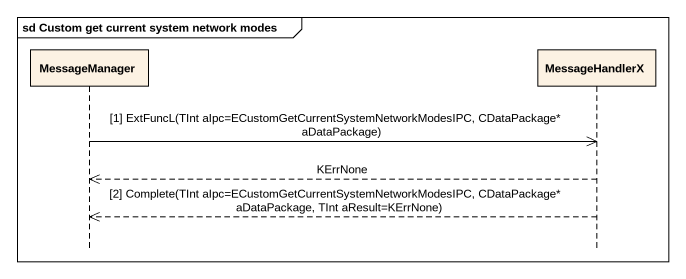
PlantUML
@startuml
mainframe sd Custom get current system network modes
hide footbox
participant MessageManager
participant MessageHandlerX

MessageManager ->> MessageHandlerX : [1] ExtFuncL(TInt aIpc=ECustomGetCurrentSystemNetworkModesIPC, CDataPackage* aDataPackage)
MessageHandlerX -->> MessageManager : KErrNone
MessageHandlerX -->> MessageManager : [2] Complete(TInt aIpc=ECustomGetCurrentSystemNetworkModesIPC, CDataPackage* aDataPackage, TInt aResult=KErrNone)
@enduml
